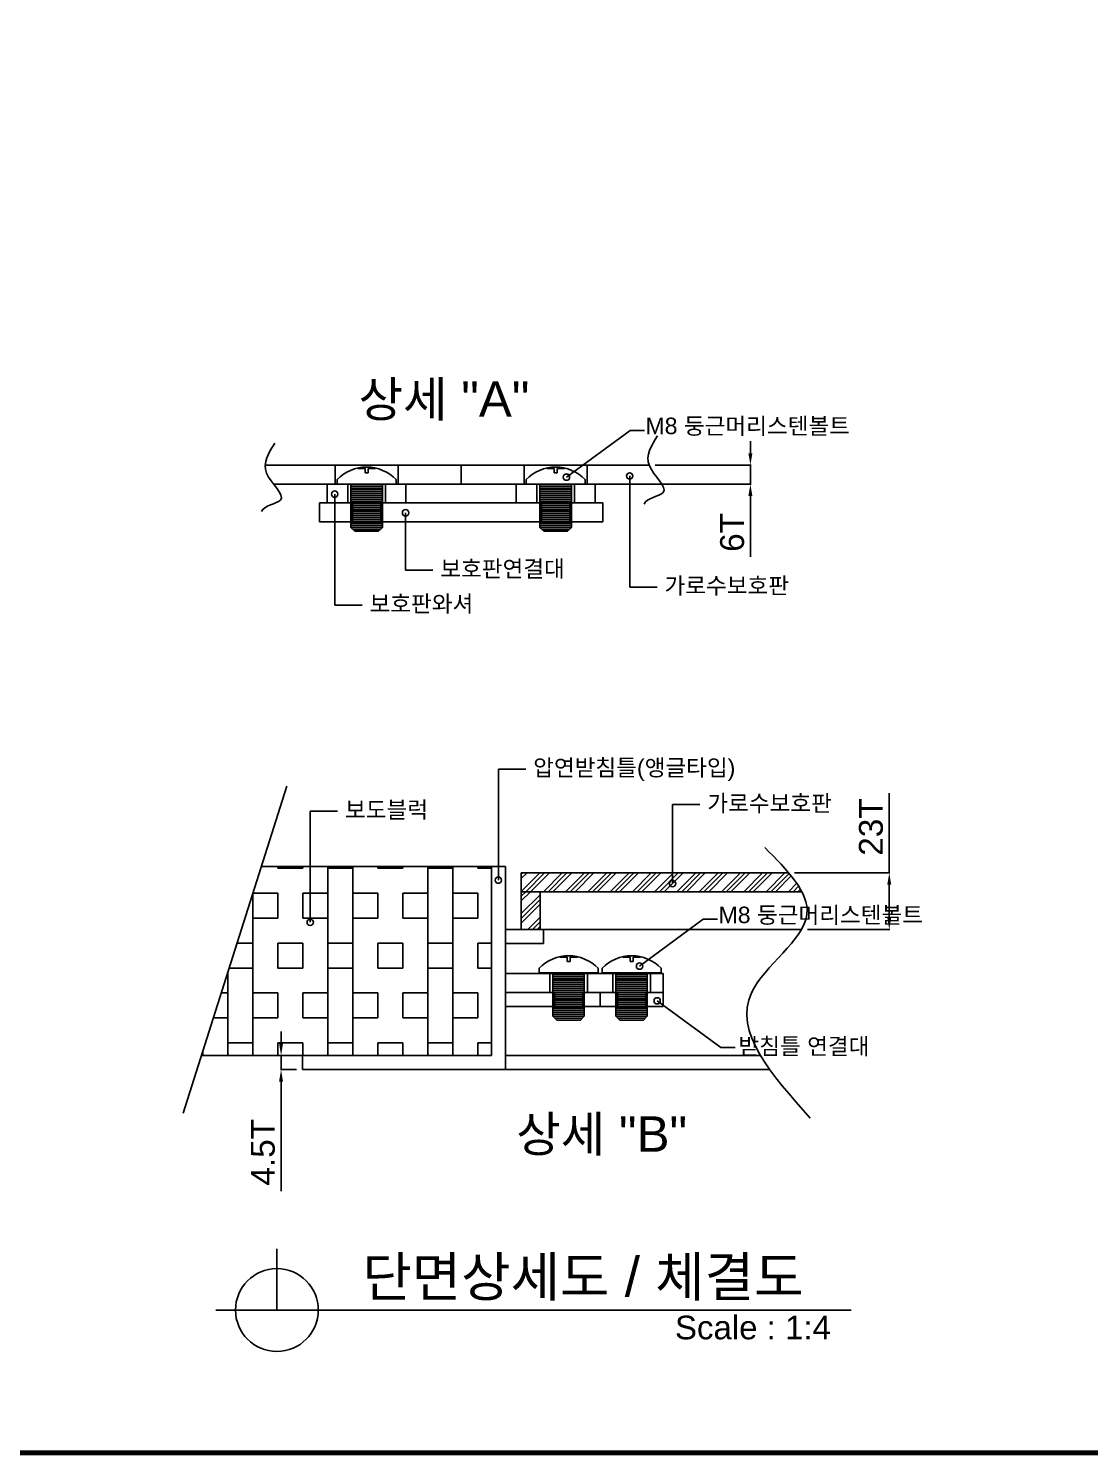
# Model space of a CAD drawing. Header units: millimetres. Extents: x 38142 to 45313, y -49849 to -44778.
# Drawn here: x 41301 to 43080, y -49683 to -47290 of the extents above; entities that cross this region are included whole.
import ezdxf
from ezdxf.enums import TextEntityAlignment as Align

# ---------------------------------------------------------------- set-up
doc = ezdxf.new("R2010")
doc.units = ezdxf.units.MM
doc.layers.add('LAYOUT', color=7, linetype='Continuous')
doc.layers.add('TEXT', color=7, linetype='Continuous')
doc.styles.get("Standard").update_dxf_attribs({"font": 'arial.ttf'})
doc.dimstyles.new('ISO-25', dxfattribs={"dimtxt": 40, "dimasz": 20, "dimexe": 1.25, "dimexo": 10, "dimgap": 10, "dimtad": 1, "dimdec": 0, "dimtxsty": 'Standard', "dimcen": 2.5, "dimclrd": 3, "dimclre": 3, "dimclrt": 3, "dimadec": 0, "dimazin": 0, "dimtfac": 1, "dimtdec": 0, "dimtmove": 0, "dimatfit": 3, "dimfxl": 1, "dimarcsym": 0})

# ---------------------------------------------------------------- blocks, each defined once
blk = doc.blocks.new('A$C36924EFD')
for p, q in [((0, 45), (0, -45)), ((0, 45), (6, 45)), ((6, -45), (6, 45)), ((0, -45), (6, -45))]:
    blk.add_line(p, q)
blk = doc.blocks.new('*D23')
at = {"color": 3, "lineweight": -2, "transparency": 16777216}
for p, q in [((42511.3, -48002.5), (42511.3, -47982.5)), ((42351.6, -48022.5), (42512.5, -48022.5)), ((42511.3, -48022.5), (42511.3, -48054.2)), ((42351.6, -48054.2), (42512.5, -48054.2)), ((42511.3, -48074.2), (42511.3, -48176.2))]:
    blk.add_line(p, q, dxfattribs=at)
at = {"color": 3, "transparency": 16777216}
for points in [[(42507.9, -48002.5), (42514.6, -48002.5), (42511.3, -48022.5)], [(42507.9, -48074.2), (42514.6, -48074.2), (42511.3, -48054.2)]]:
    blk.add_solid(points, dxfattribs=at)
at = {"layer": 'Defpoints', "color": 0, "transparency": 16777216}
for p in [(42341.6, -48022.5), (42341.6, -48054.2), (42511.3, -48054.2)]:
    blk.add_point(p, dxfattribs=at)
at = {"color": 3, "transparency": 16777216, "insert": (42480.8, -48135.2), "char_height": 40, "attachment_point": 5, "rotation": 90}
blk.add_mtext('6T', dxfattribs=at)
blk = doc.blocks.new('A$C5731754A')
at = {"color": 1}
for p, q in [((-11.2, 19.7), (-11.2, 20.5)), ((-1.9, 19.7), (-11.2, 19.7)), ((-1.9, 19.7), (-1.9, 14.1)), ((1.9, 19.7), (1.9, 14.1)), ((1.9, 19.7), (11.2, 19.7)), ((11.2, 19.7), (11.2, 20.5)), ((-37.5, 0), (-37.5, 5.7)), ((-37.5, 0), (37.5, 0)), ((-20, 0), (-20, -55)), ((-20, 0), (20, 0)), ((-1.9, 14.1), (1.9, 14.1)), ((20, -55), (20, 0)), ((37.5, 0), (37.5, 5.7)), ((-20, -2.5), (20, -2.5)), ((-20, -5), (20, -5)), ((-20, -7.5), (20, -7.5)), ((-20, -7.5), (20, -7.5)), ((-20, -10), (20, -10)), ((-20, -12.5), (20, -12.5)), ((-20, -12.5), (20, -12.5)), ((-20, -15), (20, -15)), ((-20, -17.5), (20, -17.5)), ((-20, -17.5), (20, -17.5)), ((-20, -20), (20, -20)), ((-20, -22.5), (20, -22.5)), ((-20, -22.5), (20, -22.5)), ((-20, -25), (20, -25)), ((-20, -27.5), (20, -27.5)), ((-20, -27.5), (20, -27.5)), ((-20, -30), (20, -30)), ((-20, -32.5), (20, -32.5)), ((-20, -35), (20, -35)), ((-20, -37.5), (20, -37.5)), ((-20, -40), (20, -40)), ((-20, -42.5), (20, -42.5)), ((-20, -45), (20, -45)), ((-20, -47.5), (20, -47.5)), ((-20, -50), (20, -50)), ((-20, -52.5), (20, -52.5)), ((-15, -60), (-20, -55)), ((-20, -55), (20, -55)), ((-17.5, -57.5), (17.5, -57.5)), ((-15, -60), (15, -60)), ((20, -55), (15, -60))]:
    blk.add_line(p, q, dxfattribs=at)
blk.add_arc((0, -30.4), 52, 43.8928, 136.1072, dxfattribs=at)
blk = doc.blocks.new('A$C600E4CCD')
for p, q in [((0, 6), (0, 0)), ((50, 6), (0, 6)), ((50, 6), (50, 0)), ((50, 0), (0, 0))]:
    blk.add_line(p, q)
at = {"color": 2}
for p, q in [((14, 6), (14, 0)), ((26, 6), (26, 0)), ((34, 6), (34, 0)), ((46, 6), (46, 0))]:
    blk.add_line(p, q, dxfattribs=at)
blk = doc.blocks.new('A$C723E4715')
blk.add_blockref('A$C5731754A', (0, 48))
blk = doc.blocks.new('*D16')
at = {"color": 3, "lineweight": -2, "transparency": 16777216}
for p, q in [((41724.6, -48992.2), (41724.6, -48972.2)), ((41750.4, -49012.2), (41723.4, -49012.2)), ((41724.6, -49012.2), (41724.6, -49035.9)), ((41750.4, -49035.9), (41723.4, -49035.9)), ((41724.6, -49055.9), (41724.6, -49239.5))]:
    blk.add_line(p, q, dxfattribs=at)
at = {"color": 3, "transparency": 16777216}
for points in [[(41721.3, -48992.2), (41727.9, -48992.2), (41724.6, -49012.2)], [(41721.3, -49055.9), (41727.9, -49055.9), (41724.6, -49035.9)]]:
    blk.add_solid(points, dxfattribs=at)
at = {"layer": 'Defpoints', "color": 0, "transparency": 16777216}
for p in [(41724.6, -49012.2), (41760.4, -49012.2), (41760.4, -49035.9)]:
    blk.add_point(p, dxfattribs=at)
at = {"color": 3, "transparency": 16777216, "insert": (41694.3, -49174.5), "char_height": 40, "attachment_point": 5, "rotation": 90}
blk.add_mtext('4.5T', dxfattribs=at)
blk = doc.blocks.new('*D17')
at = {"color": 3, "lineweight": -2, "transparency": 16777216}
for p, q in [((42744, -48705.9), (42744, -48572.4)), ((42585.4, -48705.9), (42745.2, -48705.9)), ((42744, -48781), (42744, -48725.9)), ((42606.8, -48801), (42745.2, -48801))]:
    blk.add_line(p, q, dxfattribs=at)
at = {"color": 3, "transparency": 16777216}
for points in [[(42740.7, -48725.9), (42747.3, -48725.9), (42744, -48705.9)], [(42740.7, -48781), (42747.3, -48781), (42744, -48801)]]:
    blk.add_solid(points, dxfattribs=at)
at = {"layer": 'Defpoints', "color": 0, "transparency": 16777216}
for p in [(42575.4, -48705.9), (42744, -48705.9), (42596.8, -48801)]:
    blk.add_point(p, dxfattribs=at)
at = {"color": 3, "transparency": 16777216, "insert": (42713.5, -48629.2), "char_height": 40, "attachment_point": 5, "rotation": 90}
blk.add_mtext('23T', dxfattribs=at)

msp = doc.modelspace()

# ---------------------------------------------------------------- hatches: boundary and pattern name
h = msp.add_hatch()
h.set_pattern_fill('BOX', color=256, scale=6.6)
h.set_pattern_definition([(90, (26044.86, -49620.04), (-167.64, 1e-14), []), (90, (26086.77, -49620.04), (-167.64, 1e-14), []), (0, (26044.86, -49620.04), (0, 167.64), [-41.91, 41.91]), (0, (26044.86, -49578.13), (0, 167.64), [-41.91, 41.91]), (0, (26044.86, -49536.22), (0, 167.64), [41.91, -41.91]), (0, (26044.86, -49494.3), (0, 167.64), [41.91, -41.91]), (90, (26128.68, -49620.04), (-167.64, 1e-14), [41.91, -41.91]), (90, (26170.59, -49620.04), (-167.64, 1e-14), [41.91, -41.91])])
h.paths.add_polyline_path([(41773.4, -48695.4), (41691.6, -48695.4), (41591.3, -49012.2), (42077.2, -49012.2), (42077.2, -48695.4), (41773.4, -48695.4), (41773.4, -48794.2, 1), (41773.4, -48783.6)])

# ---------------------------------------------------------------- linework, layer by layer
for p, q in [((42203, -48042.6), (42309.5, -47964.1)), ((42309.5, -47964.1), (42333.5, -47964.1)), ((42341.6, -48022.5), (41698, -48022.5)), ((42026.4, -48022.5), (42026.4, -48054.2)), ((42362.9, -48054.2), (41712.2, -48054.2)), ((41802, -48085.9), (41802, -48054.2)), ((41934, -48085.9), (41934, -48054.2)), ((42118.8, -48085.9), (42118.8, -48054.2)), ((42250.8, -48085.9), (42250.8, -48054.2)), ((42309, -48040.6), (42309, -48226.8)), ((41934, -48085.9), (41802, -48085.9)), ((41814.5, -48071), (41814.5, -48257.2)), ((42250.8, -48085.9), (42118.8, -48085.9)), ((41933.2, -48102.3), (41933.2, -48198.6)), ((41933.2, -48198.6), (41979.1, -48198.6)), ((42309, -48226.8), (42354.9, -48226.8)), ((41814.5, -48257.2), (41860.5, -48257.2)), ((42088.8, -48718.2), (42088.8, -48531.9)), ((42088.8, -48531.9), (42134.8, -48531.9)), ((41560.6, -49109.1), (41734.3, -48560.4)), ((41773.4, -48788.9), (41773.4, -48602.6)), ((41773.4, -48602.6), (41819.3, -48602.6)), ((42380.8, -48724), (42380.8, -48591.6)), ((42380.8, -48591.6), (42426.7, -48591.6)), ((42077.2, -48695.4), (41691.6, -48695.4)), ((42077.2, -48695.4), (42100.9, -48695.4)), ((42077.2, -48695.4), (42077.2, -49012.2)), ((42100.9, -48695.4), (42100.9, -49035.9)), ((42100.9, -48801), (42164.3, -48801)), ((42164.3, -48801), (42164.3, -48824.7)), ((42325.5, -48862.4), (42432, -48783.9)), ((42432, -48783.9), (42456, -48783.9)), ((42100.9, -48824.7), (42164.3, -48824.7)), ((42100.9, -48906.6), (42259.3, -48906.6)), ((42259.3, -48906.6), (42259.3, -48930.3)), ((42355, -48920.6), (42461.5, -48999.1)), ((42364.9, -48906.6), (42364.9, -48930.3)), ((42100.9, -48930.3), (42364.9, -48930.3)), ((42077.2, -49012.2), (41591.3, -49012.2)), ((41760.4, -49035.9), (41760.4, -49012.2)), ((42461.5, -48999.1), (42485.5, -48999.1)), ((42543.9, -49035.9), (41760.4, -49035.9)), ((41717.6, -49439), (41717.6, -49336.6)), ((42680.4, -49439), (41615.3, -49439))]:
    msp.add_line(p, q)
at = {"color": 2}
for p, q in [((41815.2, -48022.5), (41815.2, -48054.2)), ((41920.8, -48022.5), (41920.8, -48054.2)), ((42132, -48022.5), (42132, -48054.2)), ((42237.6, -48022.5), (42237.6, -48054.2)), ((41836.3, -48085.9), (41836.3, -48054.2)), ((41899.7, -48085.9), (41899.7, -48054.2)), ((42153.1, -48085.9), (42153.1, -48054.2)), ((42216.5, -48085.9), (42216.5, -48054.2)), ((41844.3, -48085.9), (41844.3, -48117.6)), ((41891.8, -48085.9), (41891.8, -48117.6)), ((42161.1, -48085.9), (42161.1, -48117.6)), ((42208.6, -48085.9), (42208.6, -48117.6)), ((42127.3, -48705.9), (42127.3, -48801)), ((42575.4, -48705.9), (42127.3, -48705.9)), ((42597.5, -48737.6), (42127.3, -48737.6)), ((42159, -48737.6), (42159, -48801)), ((42596.8, -48801), (42127.3, -48801)), ((42182.8, -48906.6), (42182.8, -48930.3)), ((42230.3, -48906.6), (42230.3, -48930.3)), ((42288.4, -48906.6), (42288.4, -48930.3)), ((42335.9, -48906.6), (42335.9, -48930.3)), ((42100.9, -49012.2), (42528.2, -49012.2))]:
    msp.add_line(p, q, dxfattribs=at)
at = {"color": 4}
for p, q in [((41841.6, -48085.9), (41841.6, -48117.6)), ((41894.4, -48085.9), (41894.4, -48117.6)), ((42158.4, -48085.9), (42158.4, -48117.6)), ((42211.2, -48085.9), (42211.2, -48117.6)), ((42180.1, -48906.6), (42180.1, -48930.3)), ((42232.9, -48906.6), (42232.9, -48930.3)), ((42285.7, -48906.6), (42285.7, -48930.3)), ((42338.5, -48906.6), (42338.5, -48930.3))]:
    msp.add_line(p, q, dxfattribs=at)
at = {"color": 2, "linetype": 'Continuous'}
for p, q in [((42127.3, -48737.1), (42158.5, -48705.9)), ((42127.3, -48707.7), (42129.1, -48705.9)), ((42127.3, -48715.6), (42137, -48705.9)), ((42134.7, -48737.6), (42166.4, -48705.9)), ((42142.7, -48737.6), (42174.3, -48705.9)), ((42164.2, -48737.6), (42195.8, -48705.9)), ((42172.1, -48737.6), (42203.7, -48705.9)), ((42180, -48737.6), (42211.7, -48705.9)), ((42201.5, -48737.6), (42233.2, -48705.9)), ((42209.4, -48737.6), (42241.1, -48705.9)), ((42217.3, -48737.6), (42249, -48705.9)), ((42238.8, -48737.6), (42270.5, -48705.9)), ((42246.8, -48737.6), (42278.4, -48705.9)), ((42254.7, -48737.6), (42286.3, -48705.9)), ((42276.2, -48737.6), (42307.8, -48705.9)), ((42284.1, -48737.6), (42315.7, -48705.9)), ((42292, -48737.6), (42323.7, -48705.9)), ((42313.5, -48737.6), (42345.2, -48705.9)), ((42321.4, -48737.6), (42353.1, -48705.9)), ((42329.3, -48737.6), (42361, -48705.9)), ((42350.8, -48737.6), (42382.5, -48705.9)), ((42358.8, -48737.6), (42390.4, -48705.9)), ((42366.7, -48737.6), (42398.3, -48705.9)), ((42388.2, -48737.6), (42419.8, -48705.9)), ((42396.1, -48737.6), (42427.8, -48705.9)), ((42404, -48737.6), (42435.7, -48705.9)), ((42425.5, -48737.6), (42457.2, -48705.9)), ((42433.4, -48737.6), (42465.1, -48705.9)), ((42441.4, -48737.6), (42473, -48705.9)), ((42462.8, -48737.6), (42494.5, -48705.9)), ((42470.8, -48737.6), (42502.4, -48705.9)), ((42478.7, -48737.6), (42510.3, -48705.9)), ((42500.2, -48737.6), (42531.8, -48705.9)), ((42508.1, -48737.6), (42539.8, -48705.9)), ((42516, -48737.6), (42547.7, -48705.9)), ((42537.5, -48737.6), (42569.2, -48705.9)), ((42545.4, -48737.6), (42576.1, -48706.9)), ((42553.4, -48737.6), (42579.7, -48711.2)), ((42574.9, -48737.6), (42588.9, -48723.5)), ((42582.8, -48737.6), (42592.1, -48728.3)), ((42590.7, -48737.6), (42595, -48733.2)), ((42127.3, -48745), (42134.7, -48737.6)), ((42127.3, -48752.9), (42142.6, -48737.6)), ((42127.3, -48774.4), (42159, -48742.7)), ((42134.7, -48737.6), (42134.7, -48737.6)), ((42134.7, -48774.9), (42159, -48750.6)), ((42142.6, -48737.6), (42142.7, -48737.6)), ((42164.1, -48737.6), (42164.2, -48737.6)), ((42172.1, -48737.6), (42172.1, -48737.6)), ((42180, -48737.6), (42180, -48737.6)), ((42201.5, -48737.6), (42201.5, -48737.6)), ((42209.4, -48737.6), (42209.4, -48737.6)), ((42217.3, -48737.6), (42217.3, -48737.6)), ((42238.8, -48737.6), (42238.8, -48737.6)), ((42246.7, -48737.6), (42246.8, -48737.6)), ((42254.7, -48737.6), (42254.7, -48737.6)), ((42276.1, -48737.6), (42276.2, -48737.6)), ((42292, -48737.6), (42292, -48737.6)), ((42313.5, -48737.6), (42313.5, -48737.6)), ((42321.4, -48737.6), (42321.4, -48737.6)), ((42329.3, -48737.6), (42329.3, -48737.6)), ((42350.8, -48737.6), (42350.8, -48737.6)), ((42358.7, -48737.6), (42358.8, -48737.6)), ((42366.7, -48737.6), (42366.7, -48737.6)), ((42388.2, -48737.6), (42388.2, -48737.6)), ((42396.1, -48737.6), (42396.1, -48737.6)), ((42404, -48737.6), (42404, -48737.6)), ((42425.5, -48737.6), (42425.5, -48737.6)), ((42433.4, -48737.6), (42433.4, -48737.6)), ((42441.3, -48737.6), (42441.4, -48737.6)), ((42462.8, -48737.6), (42462.8, -48737.6)), ((42470.7, -48737.6), (42470.8, -48737.6)), ((42478.7, -48737.6), (42478.7, -48737.6)), ((42500.2, -48737.6), (42500.2, -48737.6)), ((42508.1, -48737.6), (42508.1, -48737.6)), ((42537.5, -48737.6), (42537.5, -48737.6)), ((42545.4, -48737.6), (42545.4, -48737.6)), ((42553.3, -48737.6), (42553.4, -48737.6)), ((42574.8, -48737.6), (42574.9, -48737.6)), ((42582.7, -48737.6), (42582.8, -48737.6)), ((42590.7, -48737.6), (42590.7, -48737.6)), ((42127.3, -48790.2), (42159, -48758.6)), ((42127.3, -48782.3), (42134.7, -48774.9)), ((42138.1, -48801), (42159, -48780.1)), ((42146, -48801), (42159, -48788)), ((42154, -48801), (42159, -48795.9))]:
    msp.add_line(p, q, dxfattribs=at)
for centre, radius in [((42203, -48042.6), 5.3), ((42309, -48040.6), 5.3), ((41814.5, -48071), 5.3), ((41933.2, -48102.3), 5.3), ((42088.8, -48718.2), 5.3), ((42380.8, -48724), 5.3), ((41773.4, -48788.9), 5.3), ((42325.5, -48862.4), 5.3), ((42355, -48920.6), 5.3), ((41717.6, -49439), 69.4)]:
    msp.add_circle(centre, radius)
for points in [[(41714.2, -47985.6), (41703.7, -48001.9), (41682.8, -48034), (41748.9, -48084.9), (41695, -48089.7), (41691.9, -48100.4)], [(42355.7, -47973.1), (42345.2, -47989.4), (42324.3, -48021.5), (42390.4, -48072.4), (42336.5, -48077.2), (42333.4, -48087.8)]]:
    msp.add_open_spline(points, degree=3, knots=[0, 0, 0, 0, 39.447543, 77.809698, 105.591097, 105.591097, 105.591097, 105.591097])
msp.add_spline([(42535.3, -48663.5), (42606.1, -48775.1), (42513, -48907.1), (42611.7, -49117.3)], degree=3)
at = {"layer": 'LAYOUT', "const_width": 8.54}
msp.add_lwpolyline([(38312.5, -49678.6), (45142.7, -49678.6), (45142.7, -44948.7), (38312.5, -44948.7)], close=True, dxfattribs=at)

# ---------------------------------------------------------------- block references
for name, p, xscale, yscale, zscale in [('A$C5731754A', (41868, -48054.2), 1.32, 1.32, 1.32), ('A$C5731754A', (42184.8, -48054.2), -1.32, 1.32, 1.32), ('A$C723E4715', (42206.5, -48936.9), -1.32, 1.32, 1.32), ('A$C723E4715', (42312.1, -48936.9), 1.32, 1.32, 1.32), ('A$C600E4CCD', (42100.9, -48906.6), 5.28, 5.28, 5.28)]:
    msp.add_blockref(name, p, dxfattribs=dict(xscale=xscale, yscale=yscale, zscale=zscale))
at = {"xscale": 5.28, "yscale": 5.28, "zscale": 5.28, "rotation": 270}
msp.add_blockref('A$C36924EFD', (42026.4, -48085.9), dxfattribs=at)

# ---------------------------------------------------------------- texts
at = {"color": 4}
for s, p in [('상세 "A"', (41854.5, -47941.4)), ('상세 "B"', (42118.8, -49173.6))]:
    msp.add_text(s, height=59.4, dxfattribs=at).set_placement(p)
for s, p in [('M8 둥근머리스텐볼트', (42335.3, -47970.5)), ('보호판연결대', (41991.5, -48210)), ('가로수보호판', (42367.3, -48238.2)), ('보호판와셔', (41872.9, -48268.7)), ('압연받침틀(앵글타입)', (42147.2, -48543.4)), ('보도블럭', (41831.8, -48614.1)), ('가로수보호판', (42439.1, -48603.1)), ('M8 둥근머리스텐볼트', (42457.8, -48790.4)), ('받침틀 연결대', (42491.3, -49010.6))]:
    msp.add_text(s, height=27.72).set_placement(p)
at = {"layer": 'TEXT'}
msp.add_text('단면상세도 / 체결도', height=66, dxfattribs=at).set_placement((42230.6, -49416.2), align=Align.CENTER)
msp.add_text('Scale : 1:4', height=39.6, dxfattribs=at).set_placement((42384.8, -49488.1))

# ---------------------------------------------------------------- dimensions: what is measured, and where the dimension line sits
dim = msp.add_linear_dim(base=(42511.3, -48054.2), p1=(42341.6, -48022.5), p2=(42341.6, -48054.2), angle=90, text='6T', dimstyle='ISO-25')
dim.commit()
dim.dimension.update_dxf_attribs({"geometry": '*D23', "text_midpoint": (42480.8, -48135.2)})
dim = msp.add_linear_dim(base=(42744, -48705.9), p1=(42596.8, -48801), p2=(42575.4, -48705.9), angle=90, text='23T', dimstyle='ISO-25', override={"dimtxsty": 'Standard'})
dim.commit()
dim.dimension.update_dxf_attribs({"geometry": '*D17', "text_midpoint": (42713.5, -48629.2)})
dim = msp.add_linear_dim(base=(41724.6, -49012.2), p1=(41760.4, -49035.9), p2=(41760.4, -49012.2), angle=90, text='4.5T', dimstyle='ISO-25')
dim.commit()
dim.dimension.update_dxf_attribs({"geometry": '*D16', "text_midpoint": (41724.6, -49174.5), "dimtype": 128})

doc.saveas('drawing.dxf')
